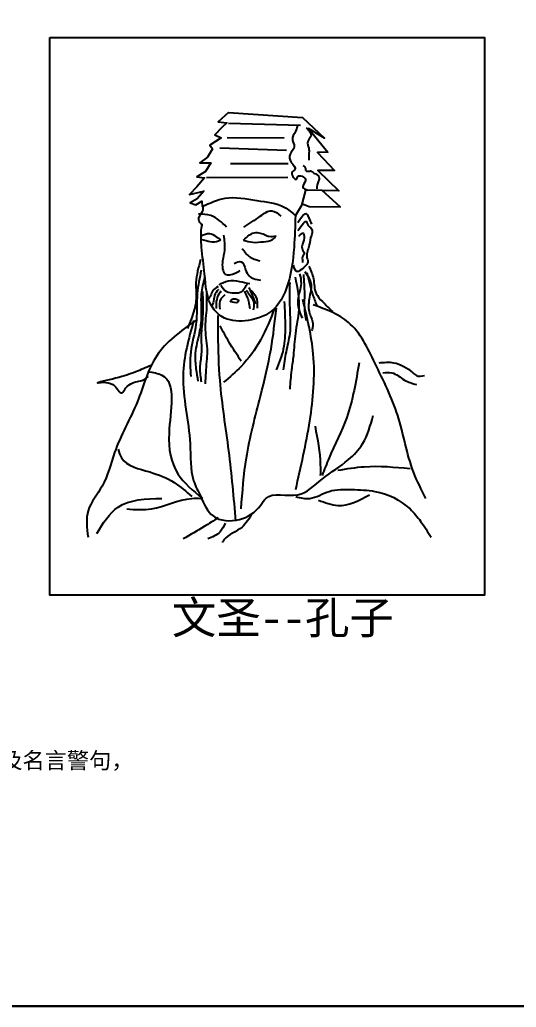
# Model space of a CAD drawing. Header units: millimetres. Extents: x 8114 to 28843, y -5961 to 7687.
# Drawn here: x 16569 to 20383, y -5961 to 1615 of the extents above; entities that cross this region are included whole.
import ezdxf

# ---------------------------------------------------------------- set-up
doc = ezdxf.new("R2010")
doc.units = ezdxf.units.MM
doc.layers.add('PUB_TEXT', color=7, linetype='Continuous', lineweight=0)
doc.layers.add('y', color=3, linetype='Continuous')
doc.layers.add('图层1', color=1, linetype='Continuous')
doc.styles.add('样式 2', font='SimSun.ttf')

msp = doc.modelspace()

# ---------------------------------------------------------------- linework, layer by layer
at = {"color": 3}
msp.add_lwpolyline([(16800.1, 1478.1), (20139.5, 1478.1), (20139.5, -2799.7), (16800.1, -2799.7)], close=True, dxfattribs=at)
at = {"layer": 'PUB_TEXT', "const_width": 16.1}
msp.add_lwpolyline([(28835, -5952.5), (8121.7, -5952.5), (8121.7, 7678.8), (28835, 7678.8)], close=True, dxfattribs=at)
at = {"layer": '图层1', "color": 3}
for points in [[(18172.8, 903), (18092.6, 831.3), (18159.7, 823), (18122.8, 791.1), (18067.4, 730.7), (18116.1, 708.9), (18028.8, 653.5), (18050.6, 625), (18010.3, 561.3), (17951.5, 517.7), (18037.2, 517.7), (17995.2, 450.6), (17929.7, 408.6), (17987.3, 401.2), (17928.1, 332.2), (17872.1, 273), (17984, 299.3), (17931.4, 240.1), (17878.7, 210.6), (17921.5, 194.1), (17967.6, 223.7), (17970.9, 181)], [(18172.8, 903), (18741, 863.7), (18909.8, 706.3), (18786, 779.4), (18936.5, 598.9), (18855.5, 596.6), (18987.5, 457.8), (18857.8, 457.8), (19019.9, 302.7), (18765.2, 307.4), (18732.7, 189.4), (18686.4, 113)], [(18171.4, 821.7), (18724.6, 807)], [(18162.9, 712), (18600.1, 707.8)], [(18105.9, 631.9), (18616.9, 615)], [(18188.3, 511.6), (18631.7, 511.6)], [(18004.6, 404), (18627.5, 408.3)], [(18740.6, 202.3), (18792.9, 182.4), (19029.2, 180.1), (18892.5, 305.1)]]:
    msp.add_lwpolyline(points, dxfattribs=at)
for points in [[(18704.9, 807.5), (18686.9, 756.7), (18663.3, 694.7), (18678.1, 641.6), (18645.6, 582.5), (18654.4, 520.5), (18684, 467.3), (18660.3, 440.7), (18695.8, 390.5), (18704.7, 411.2), (18749, 408.2), (18763.8, 381.7), (18743.1, 331.5), (18784.3, 307)], [(18769.6, 788.6), (18805.1, 720), (18781.5, 679.8), (18788.6, 630.1), (18790.9, 601.7), (18788.6, 561.5), (18788.6, 537.9)], [(18745.9, 497.6), (18762.5, 478.7), (18767.2, 457.4), (18788.6, 452.7), (18802.8, 455.1), (18828.8, 438.5), (18857.2, 424.3), (18869.1, 391.2), (18864.3, 379.4), (18850.1, 317.8)], [(17970.9, 181), (18146, 245.8), (18391.3, 228.1), (18604.2, 174.9), (18686.4, 113)], [(17969.7, 42.8), (17943.7, 79.8), (17951.2, 109.5), (17977.1, 153.9), (17973.4, 190.9)], [(18158.1, 24.4), (18037.2, 111.9), (17941.3, 124.4)], [(18686.4, 113), (18675.9, -130.7), (18615.5, -450.7), (18522.7, -603.7), (18323.1, -691.8), (18142.1, -673.3), (18053.9, -599.1), (17988.9, -334.8), (17965.7, -130.7), (17965.7, 17.6), (17970.4, 45.5)], [(18291.5, 24.4), (18416.6, 107.7), (18504.2, 149.4), (18575.1, 107.7)], [(18705.6, -2.4), (18775.5, 60.5), (18782.5, 39.5), (18810.5, 11.6), (18803.5, -58.3), (18789.5, -128.2), (18775.5, -212.1), (18782.5, -233.1), (18747.5, -289), (18698.6, -317), (18670.6, -268)], [(18705.6, 60.5), (18775.5, 123.4), (18789.5, 95.5), (18810.5, 46.5)], [(17961.4, -43.2), (18027.6, -25.1), (18078.1, -49.4), (18109.5, -73.8), (18065.9, -91.2), (18001.5, -82.5), (17960.1, -71.8)], [(18134.3, -38), (18141.1, -153.4), (18127.5, -234.8), (18127.5, -295.9), (18147.9, -336.6), (18222.6, -329.8), (18263.3, -309.4)], [(18287.4, -75.5), (18383.3, -17.2), (18470.8, -42.2), (18483.3, -46.4), (18537.5, -42.2)], [(18287.4, -75.5), (18358.2, -92.2), (18441.6, -88), (18510.4, -71.4), (18537.5, -42.2)], [(18712.6, -44.3), (18747.5, -23.4), (18754.5, -44.3), (18740.5, -107.3), (18740.5, -149.2), (18754.5, -177.2), (18740.5, -205.1), (18740.5, -226.1), (18740.5, -247.1)], [(18276.9, -139.8), (18331.3, -200.9), (18412.8, -234.8)], [(17958.2, -225.8), (17922.7, -403.2), (17922.7, -545.1), (17887.2, -676.8), (17856.7, -752.8)], [(18215.8, -255.2), (18270.1, -241.6), (18304.1, -302.7), (18331.3, -350.2), (18365.2, -370.5), (18419.6, -384.1)], [(18789.5, -275), (18824.5, -372.9), (18845.5, -484.7), (18894.5, -547.6), (18971.4, -624.5)], [(17963.3, -306.9), (17932.8, -484.2), (17922.7, -722.4), (17882.1, -935.2), (17882.1, -1122.7)], [(17988.6, -362.6), (17963.3, -489.3), (17963.3, -661.6), (17948, -788.3), (17917.6, -945.4), (17922.7, -1061.9), (17937.9, -1158.2)], [(18684.6, -358.9), (18712.6, -610.6), (18686.3, -791.9), (18670.8, -962.5), (18656.6, -1071.9), (18642.6, -1218.7)], [(18719.1, -334.9), (18730, -407.9), (18704.5, -535.5), (18737.3, -674.1)], [(18748.3, -338.6), (18755.6, -488.1), (18755.6, -593.8), (18766.5, -692.3)], [(18759.2, -316.7), (18806.7, -415.2), (18792.1, -528.2), (18795.7, -637.6), (18821.3, -725.1), (18810.3, -772.5)], [(18773.8, -324), (18817.6, -488.1), (18850.5, -579.2)], [(18092.4, -432.4), (18052.8, -463.4), (18034.5, -502.3), (18020.3, -523.3)], [(18095.5, -454.3), (18064.9, -501.3), (18054.8, -557.7), (18042.2, -589.1)], [(18100.2, -418.3), (18170, -387.8), (18257.1, -392.2), (18335.6, -409.6)], [(18113.3, -422.6), (18156.9, -470.5), (18217.9, -479.3), (18274.6, -470.5), (18300.7, -435.7), (18318.2, -413.9)], [(18329.4, -440.6), (18349.6, -485.4), (18380.9, -563.7)], [(18642.6, -400.8), (18642.6, -596.6), (18642.6, -792.3), (18614.6, -932.1), (18593.6, -1071.9)], [(17973.4, -469), (17973.4, -666.7), (17963.3, -808.6), (17963.3, -950.4), (17953.1, -1056.9), (17963.3, -1163.3)], [(18003.8, -484.2), (18003.8, -590.7), (17993.7, -763), (18008.9, -930.2), (18003.8, -1006.2), (17993.7, -1178.5)], [(18114.3, -466.9), (18086.1, -517), (18076.7, -576.5), (18076.7, -601.6)], [(18145.7, -495.1), (18114.2, -527.4), (18105.4, -606)], [(18186.5, -548.3), (18208.4, -526.4), (18227.3, -526.4), (18249.2, -538.9), (18249.2, -545.2), (18202.2, -551.5), (18186.5, -545.2)], [(18292, -466.2), (18326.9, -544.6), (18335.6, -601.2)], [(18309.4, -461.8), (18322.5, -479.3), (18366.1, -557.6), (18361.7, -614.2)], [(18344.3, -461.8), (18383.5, -509.7), (18392.3, -596.8)], [(18526.5, -599.1), (18418.4, -842.1), (18269.8, -1044.6), (18134.7, -1166.1)], [(18269.8, -2138), (18310.3, -1746.5), (18418.4, -1274.1), (18499.5, -909.6), (18540, -599.1)], [(18600.6, -547.6), (18607.6, -743.4), (18593.6, -911.1), (18537.6, -1071.9)], [(18688.7, -1989.5), (18796.8, -1463), (18823.8, -950.1), (18742.7, -531.6)], [(19688.6, -2057), (19594, -1854.5), (19472.4, -1422.5), (19296.7, -1017.6), (19094.1, -707.1), (18823.8, -572.1)], [(18229.3, -2232.5), (18175.2, -1692.5), (18107.6, -1152.6), (18094.1, -801.6), (18094.1, -653.1)], [(17918.5, -693.6), (17621.2, -963.6), (17472.5, -1314.6), (17296.9, -1706), (17202.3, -1962.5), (17094.2, -2151.5), (17094.2, -2354)], [(17905, -693.6), (17823.9, -1112.1), (17877.9, -1638.5), (17905, -1922), (17959, -2043.5), (18053.6, -2192), (18256.3, -2219), (18418.4, -2111), (18459, -2057), (18702.2, -2030), (18891.4, -1908.5), (19094.1, -1760), (19202.2, -1638.5), (19283.2, -1422.5)], [(18269.8, -1004.1), (18175.2, -855.6), (18107.6, -734.1)], [(17578.6, -1037.3), (17459.6, -1086.3), (17305.7, -1135.2), (17165.8, -1170.2), (17284.7, -1184.1), (17354.7, -1247.1), (17382.7, -1212.1), (17438.6, -1170.2), (17529.6, -1142.2), (17557.6, -1121.2)], [(19175.1, -1017.6), (19080.5, -1436), (18945.4, -1746.5), (18891.4, -1881.5)], [(19328.7, -1016.4), (19440.7, -1016.4), (19587.6, -1093.3), (19615.6, -1114.2), (19678.5, -1114.2)], [(17553.6, -1085.1), (17661.7, -1112.1), (17715.8, -1557.5), (17783.3, -1868), (17972.5, -2057)], [(19356.7, -1093.3), (19426.7, -1093.3), (19524.6, -1149.2), (19615.6, -1184.1)], [(18837.3, -1503.5), (18877.9, -1800.5), (18877.9, -1881.5)], [(17323.9, -1679), (17350.9, -1746.5), (17567.1, -1854.5), (17756.3, -1935.5), (17891.4, -2043.5)], [(19013, -1841), (19215.7, -1814), (19567, -1827.5)], [(18688.7, -2043.5), (18796.8, -2057), (18945.4, -2003), (19121.1, -1989.5), (19296.7, -2003), (19567, -2138), (19648.1, -2232.5), (19729.2, -2354)], [(18864.3, -2070.5), (19013, -2111), (19256.2, -2030)], [(17161.8, -2327), (17323.9, -2124.5), (17661.7, -2057)], [(17391.5, -2138), (17580.7, -2138), (17891.4, -2057), (17959, -2057)], [(18353, -2173.5), (18276.6, -2277.6), (18137.7, -2374.8), (18123.8, -2395.6)], [(18094.1, -2205.5), (17986, -2273), (17823.9, -2367.5)], [(18148.2, -2246), (18107.6, -2313.5), (18013.1, -2367.5)]]:
    msp.add_spline(points, degree=3, dxfattribs=at)

# ---------------------------------------------------------------- texts
at = {"layer": 'y', "attachment_point": 1, "style": '样式 2'}
for s, insert, char_height in [('{\\f宋体|b0|i0|c134|p54;文圣--孔子}', (17738.1, -2846.2), 250), ('说明：\\P   中华十大圣人是我国文化的始祖，是集大成者。在美德公园中刻画他们的形象及名言警句，\\P对于提升公园的文化品味有极其重要的作用。', (10367.8, -3796.2), 125)]:
    msp.add_mtext(s, dxfattribs=dict(at, insert=insert, char_height=char_height))

doc.saveas('drawing.dxf')
